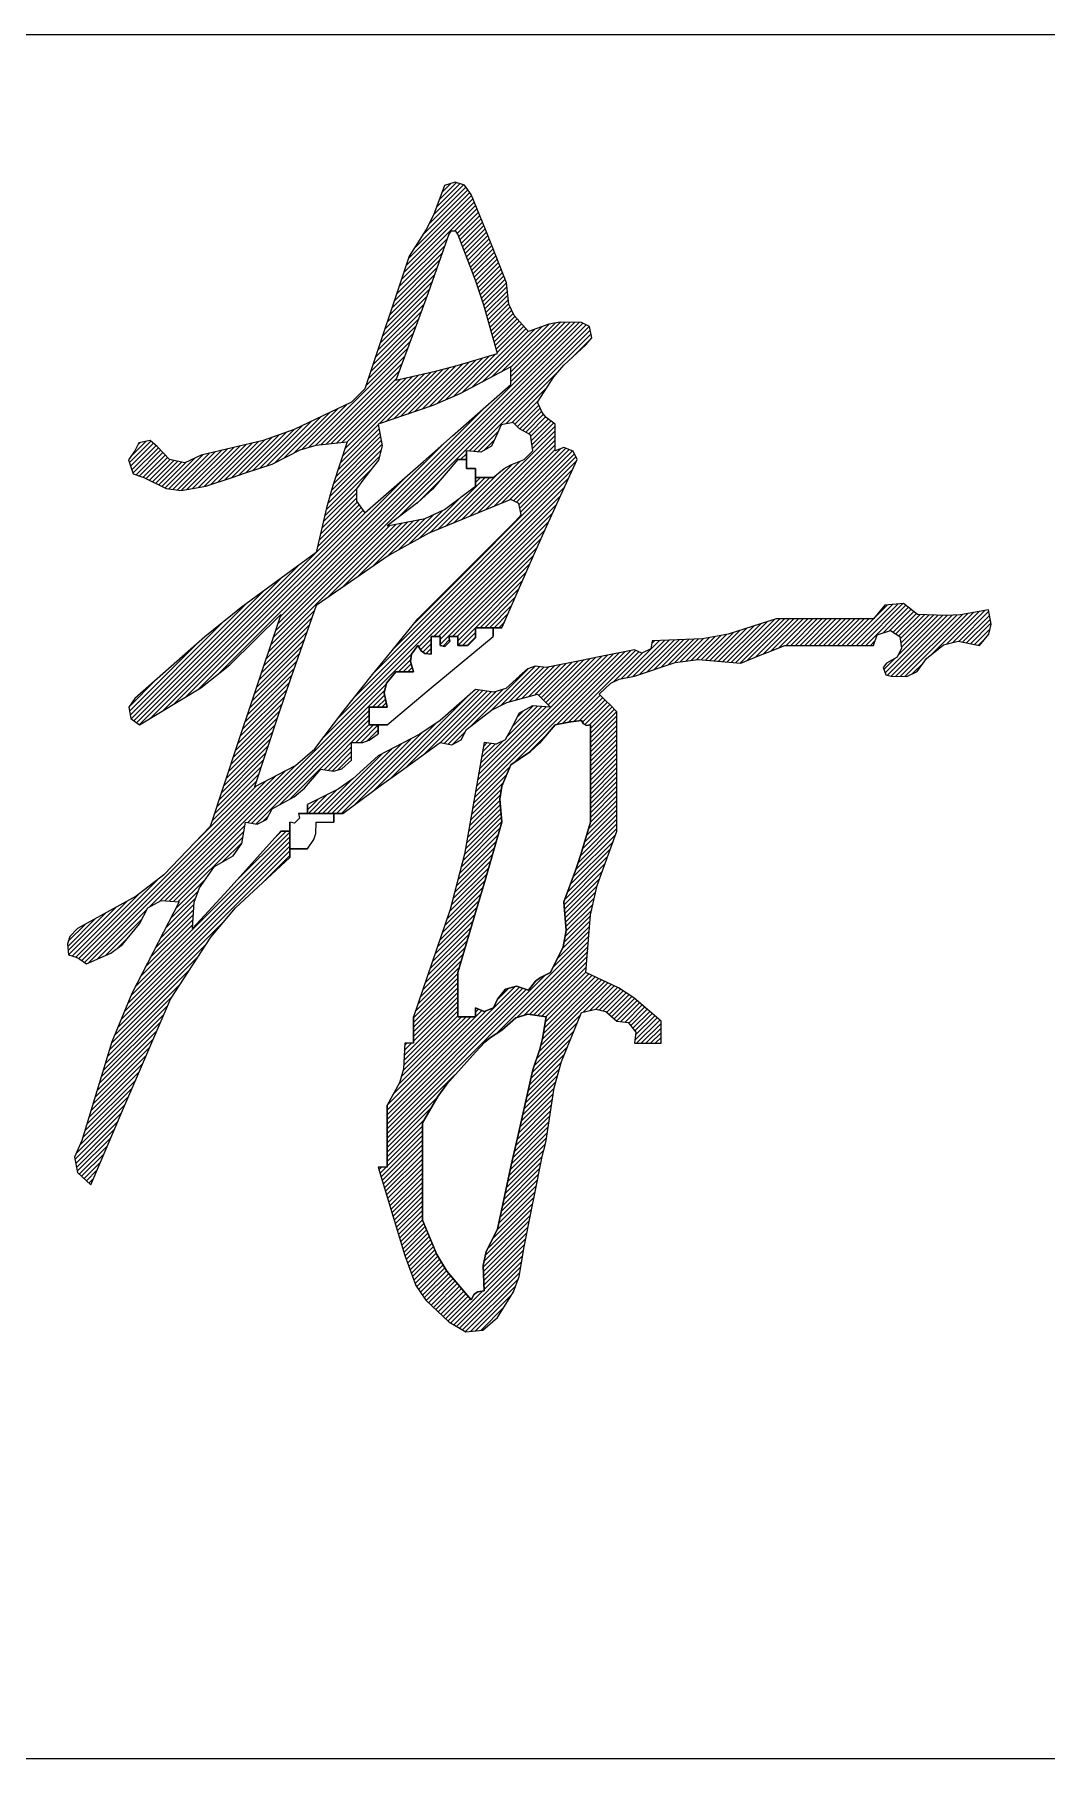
# Model space of a CAD drawing. Extents: x -14785 to 4269, y -25586 to -12228.
# Drawn here: x -12951.52 to -12947.7, y -25559.6 to -25553.1 of the extents above; entities that cross this region are included whole.
import ezdxf

# ---------------------------------------------------------------- set-up
doc = ezdxf.new("R2010")
doc.units = 0
doc.header["$LTSCALE"] = 2000
doc.header["$MEASUREMENT"] = 0
doc.layers.get('0').update_dxf_attribs({"linetype": 'CONTINUOUS'})

# ---------------------------------------------------------------- blocks, each defined once
blk = doc.blocks.new('ZYC')
h = blk.add_hatch()
h.set_pattern_fill('ANSI31', color=256, scale=0.01, style=0)
h.paths.add_polyline_path([(0.871345, 0.42887), (0.877014, 0.441542), (0.888561, 0.466786), (0.887043, 0.470041), (0.883569, 0.471431), (0.880225, 0.47012), (0.880225, 0.474121), (0.880225, 0.476122), (0.880225, 0.480123), (0.876842, 0.482728), (0.875355, 0.484586), (0.873557, 0.488458), (0.879788, 0.497952), (0.883563, 0.502415), (0.891895, 0.510131), (0.894109, 0.512712), (0.893264, 0.516935), (0.890228, 0.518466), (0.882117, 0.518604), (0.877851, 0.517893), (0.870223, 0.515132), (0.864821, 0.52111), (0.862839, 0.525469), (0.861887, 0.53347), (0.856662, 0.54685), (0.853994, 0.553519), (0.848551, 0.566812), (0.84612, 0.570258), (0.84256, 0.571445), (0.838548, 0.570146), (0.834376, 0.55897), (0.831649, 0.553515), (0.825211, 0.543472), (0.818543, 0.523467), (0.815209, 0.513465), (0.80854, 0.49346), (0.80654, 0.491459), (0.80554, 0.490459), (0.803539, 0.488458), (0.781826, 0.478132), (0.770242, 0.474043), (0.746858, 0.468453), (0.740671, 0.46563), (0.734812, 0.466802), (0.730187, 0.471787), (0.727621, 0.474019), (0.723362, 0.473167), (0.721851, 0.47012), (0.719419, 0.466675), (0.721173, 0.461415), (0.725186, 0.460118), (0.733628, 0.455915), (0.739244, 0.455113), (0.748525, 0.456784), (0.758528, 0.460118), (0.763529, 0.461785), (0.773531, 0.465119), (0.784076, 0.470453), (0.790119, 0.47223), (0.801872, 0.473455), (0.796442, 0.457016), (0.794098, 0.448645), (0.790202, 0.431777), (0.761914, 0.411004), (0.748191, 0.399958), (0.721851, 0.376763), (0.719546, 0.373426), (0.720255, 0.369169), (0.723519, 0.366761), (0.746674, 0.380799), (0.757642, 0.389367), (0.776866, 0.408438), (0.766118, 0.376456), (0.760783, 0.360452), (0.750192, 0.328417), (0.732723, 0.310244), (0.722265, 0.302226), (0.700179, 0.290074), (0.697284, 0.287008), (0.696369, 0.284262), (0.696845, 0.280072), (0.699684, 0.279157), (0.701079, 0.278459), (0.703513, 0.276738), (0.712713, 0.280665), (0.717172, 0.28401), (0.723519, 0.291741), (0.726659, 0.297847), (0.73168, 0.300636), (0.738522, 0.300077), (0.720634, 0.265553), (0.713177, 0.247249), (0.701846, 0.210054), (0.699024, 0.203867), (0.700195, 0.198008), (0.705181, 0.193383), (0.717185, 0.221389), (0.723187, 0.235393), (0.735188, 0.263401), (0.750469, 0.286767), (0.759738, 0.297752), (0.7802, 0.316748), (0.7802, 0.32675), (0.776866, 0.32675), (0.763667, 0.311956), (0.756997, 0.304619), (0.743524, 0.290074), (0.744225, 0.299963), (0.746137, 0.305318), (0.751859, 0.313414), (0.758927, 0.317452), (0.762153, 0.322062), (0.763529, 0.330085), (0.767936, 0.329319), (0.771499, 0.331101), (0.773531, 0.335086), (0.781822, 0.339679), (0.785726, 0.342873), (0.791869, 0.35009), (0.796661, 0.349308), (0.799884, 0.350229), (0.803539, 0.353424), (0.803539, 0.356091), (0.803539, 0.357425), (0.803539, 0.360092), (0.807755, 0.360184), (0.810113, 0.36097), (0.813542, 0.363426), (0.813542, 0.366761), (0.810207, 0.366761), (0.810207, 0.369428), (0.810207, 0.370762), (0.810207, 0.373429), (0.812875, 0.373429), (0.814208, 0.373429), (0.816876, 0.373429), (0.815817, 0.378825), (0.816736, 0.382503), (0.82021, 0.386766), (0.822877, 0.386766), (0.824211, 0.386766), (0.826878, 0.386766), (0.825691, 0.390644), (0.826165, 0.393484), (0.828545, 0.396768), (0.829759, 0.394693), (0.831164, 0.393756), (0.833547, 0.393434), (0.833547, 0.396101), (0.833547, 0.397435), (0.833547, 0.400102), (0.836881, 0.400102), (0.836881, 0.396768), (0.838724, 0.396367), (0.840617, 0.39826), (0.840215, 0.400102), (0.843549, 0.400102), (0.843549, 0.396768), (0.847321, 0.396775), (0.850211, 0.399664), (0.850218, 0.403437), (0.856886, 0.403437), (0.86022, 0.403437)])
h.paths.add_polyline_path([(0.81766, 0.430826), (0.832668, 0.439013), (0.863554, 0.451782), (0.86659, 0.450251), (0.867435, 0.446028), (0.865221, 0.443447), (0.850551, 0.428776), (0.843216, 0.421441), (0.828545, 0.406771), (0.817133, 0.39283), (0.811464, 0.385827), (0.800205, 0.371762), (0.78972, 0.357746), (0.782385, 0.351511), (0.766863, 0.343421), (0.775929, 0.370852), (0.780598, 0.384525), (0.790202, 0.411772)], flags=16)
h.paths.add_polyline_path([(0.80854, 0.446781), (0.805425, 0.451112), (0.805425, 0.455787), (0.80854, 0.460118), (0.813699, 0.466554), (0.815065, 0.472016), (0.813542, 0.480123), (0.834155, 0.487227), (0.844276, 0.491612), (0.863554, 0.501795), (0.863554, 0.499128), (0.863554, 0.497794), (0.863554, 0.495127), (0.841589, 0.475743), (0.830586, 0.466074)], flags=16)
h.paths.add_polyline_path([(0.816876, 0.44178), (0.828552, 0.450587), (0.834008, 0.455702), (0.843549, 0.466786), (0.846883, 0.466786), (0.846883, 0.47012), (0.852237, 0.469623), (0.856263, 0.471924), (0.858553, 0.476789), (0.859871, 0.479923), (0.864466, 0.480842), (0.866889, 0.478456), (0.871025, 0.476192), (0.871893, 0.470117), (0.868556, 0.466786), (0.863539, 0.464853), (0.861098, 0.463458), (0.856886, 0.460118), (0.850218, 0.460118), (0.850218, 0.456784), (0.838559, 0.447954), (0.831216, 0.444649)], flags=16)
h.paths.add_polyline_path([(0.82021, 0.496794), (0.828392, 0.518733), (0.832394, 0.529737), (0.840215, 0.551808), (0.840995, 0.55289), (0.84277, 0.55289), (0.843549, 0.551808), (0.850321, 0.534079), (0.853333, 0.525043), (0.858553, 0.506796), (0.843346, 0.502328), (0.835663, 0.500323)], flags=16)
h.paths.add_polyline_path([(0.862059, 0.375253), (0.873557, 0.37843), (0.875557, 0.37643), (0.876558, 0.375429), (0.878558, 0.373429), (0.871716, 0.373988), (0.866694, 0.371199), (0.863554, 0.365093), (0.861382, 0.361183), (0.857984, 0.359484), (0.853552, 0.360092), (0.846069, 0.318055), (0.840672, 0.297141), (0.826878, 0.256732), (0.826878, 0.250064), (0.826878, 0.24673), (0.825545, 0.24673), (0.824878, 0.24673), (0.823544, 0.24673), (0.823031, 0.237034), (0.821563, 0.231894), (0.816876, 0.223391), (0.816876, 0.213388), (0.816876, 0.200051), (0.815542, 0.200051), (0.814875, 0.200051), (0.813542, 0.200051), (0.817543, 0.186714), (0.819543, 0.180046), (0.823544, 0.166709), (0.827791, 0.155463), (0.831467, 0.149949), (0.840215, 0.141703), (0.84657, 0.13798), (0.852974, 0.138562), (0.858553, 0.14337), (0.864559, 0.153054), (0.866713, 0.158799), (0.868556, 0.170044), (0.871223, 0.18338), (0.872557, 0.190049), (0.875224, 0.203385), (0.875891, 0.206053), (0.876224, 0.207386), (0.876891, 0.210054), (0.879889, 0.229889), (0.882632, 0.239833), (0.890228, 0.258399), (0.89558, 0.259661), (0.899436, 0.258697), (0.903565, 0.255065), (0.907812, 0.254625), (0.910735, 0.25097), (0.910233, 0.24673), (0.914234, 0.24673), (0.916235, 0.24673), (0.920236, 0.24673), (0.920236, 0.250064), (0.920236, 0.251731), (0.920236, 0.255065), (0.90998, 0.263848), (0.904109, 0.267647), (0.891895, 0.273403), (0.893648, 0.295176), (0.896067, 0.306234), (0.903565, 0.32675), (0.903565, 0.344755), (0.903565, 0.353757), (0.903565, 0.371762), (0.900897, 0.374429), (0.899564, 0.375763), (0.896896, 0.37843), (0.901245, 0.382512), (0.904358, 0.384068), (0.910233, 0.385099), (0.925477, 0.390367), (0.934172, 0.391453), (0.950243, 0.3901), (0.956912, 0.392767), (0.960246, 0.394101), (0.966914, 0.396768), (0.980251, 0.396768), (0.986919, 0.396768), (1.000256, 0.396768), (1.001698, 0.400731), (1.006727, 0.402408), (1.010259, 0.400102), (1.010867, 0.395671), (1.009168, 0.392272), (1.005257, 0.3901), (1.003934, 0.388458), (1.004881, 0.385618), (1.006924, 0.385099), (1.012888, 0.385026), (1.016741, 0.386953), (1.020261, 0.391767), (1.026697, 0.396926), (1.03216, 0.398291), (1.040266, 0.396768), (1.04374, 0.401031), (1.044659, 0.404709), (1.0436, 0.410105), (1.033059, 0.40833), (1.027608, 0.407989), (1.016927, 0.408438), (1.011661, 0.412583), (1.004597, 0.411877), (1.000256, 0.406771), (0.985586, 0.406771), (0.97825, 0.406771), (0.96358, 0.406771), (0.945524, 0.400963), (0.935851, 0.399236), (0.916901, 0.398435), (0.916329, 0.395509), (0.912918, 0.393803), (0.910233, 0.395101), (0.896896, 0.392434), (0.890228, 0.3911), (0.876891, 0.388433), (0.872698, 0.388881), (0.869975, 0.387973), (0.866889, 0.385099), (0.861654, 0.380508), (0.857114, 0.379147), (0.850218, 0.380097), (0.836856, 0.368404), (0.829308, 0.363258), (0.813542, 0.355091), (0.803942, 0.346403), (0.798418, 0.342605), (0.786868, 0.336753), (0.786868, 0.333419), (0.796871, 0.333419), (0.800205, 0.333419), (0.814842, 0.344134), (0.822177, 0.349469), (0.836881, 0.360092), (0.841288, 0.359327), (0.844851, 0.361109), (0.846883, 0.365093), (0.856324, 0.372385)])
h.paths.add_polyline_path([(0.870971, 0.356805), (0.874427, 0.359915), (0.880225, 0.366761), (0.884191, 0.367611), (0.8862, 0.367945), (0.890228, 0.368428), (0.890952, 0.367124), (0.892085, 0.366558), (0.893562, 0.366761), (0.893562, 0.35209), (0.893562, 0.344755), (0.893562, 0.330085), (0.889936, 0.317963), (0.887932, 0.31195), (0.88356, 0.300077), (0.884483, 0.289261), (0.883338, 0.28315), (0.878558, 0.273403), (0.874686, 0.271605), (0.872827, 0.270118), (0.870223, 0.266735), (0.865641, 0.268341), (0.861595, 0.267185), (0.858553, 0.263401), (0.857036, 0.260146), (0.853561, 0.258756), (0.850218, 0.260067), (0.850218, 0.256732), (0.843549, 0.256732), (0.843549, 0.273403), (0.850246, 0.296067), (0.85358, 0.307404), (0.86022, 0.330085), (0.859447, 0.338821), (0.860191, 0.343656), (0.863554, 0.351757)], flags=16)
h.paths.add_polyline_path([(0.869994, 0.257683), (0.876891, 0.256732), (0.875505, 0.248601), (0.874493, 0.244554), (0.87189, 0.236727), (0.866414, 0.212753), (0.863747, 0.200749), (0.858553, 0.176712), (0.854239, 0.168195), (0.853106, 0.16291), (0.853552, 0.153373), (0.851169, 0.153051), (0.849764, 0.152114), (0.848551, 0.150038), (0.839476, 0.160787), (0.835638, 0.167068), (0.830213, 0.180046), (0.830213, 0.216722), (0.835992, 0.226633), (0.839383, 0.23138), (0.850218, 0.243396), (0.853788, 0.247187), (0.855847, 0.248903), (0.86022, 0.251731), (0.865455, 0.256321)], flags=16)
for p, q in [((0.838548, 0.570146), (0.834376, 0.55897)), ((0.84256, 0.571445), (0.838548, 0.570146)), ((0.84612, 0.570258), (0.84256, 0.571445)), ((0.848551, 0.566812), (0.84612, 0.570258)), ((0.853994, 0.553519), (0.848551, 0.566812)), ((0.831649, 0.553515), (0.825211, 0.543472)), ((0.834376, 0.55897), (0.831649, 0.553515)), ((0.840995, 0.55289), (0.840215, 0.551808)), ((0.84277, 0.55289), (0.840995, 0.55289)), ((0.843549, 0.551808), (0.84277, 0.55289)), ((0.856662, 0.54685), (0.853994, 0.553519)), ((0.840215, 0.551808), (0.832394, 0.529737)), ((0.850321, 0.534079), (0.843549, 0.551808)), ((0.861887, 0.53347), (0.856662, 0.54685)), ((0.825211, 0.543472), (0.818543, 0.523467)), ((0.853333, 0.525043), (0.850321, 0.534079)), ((0.862839, 0.525469), (0.861887, 0.53347)), ((0.832394, 0.529737), (0.828392, 0.518733)), ((0.818543, 0.523467), (0.815209, 0.513465)), ((0.858553, 0.506796), (0.853333, 0.525043)), ((0.864821, 0.52111), (0.862839, 0.525469)), ((0.870223, 0.515132), (0.864821, 0.52111)), ((0.828392, 0.518733), (0.82021, 0.496794)), ((0.877851, 0.517893), (0.870223, 0.515132)), ((0.882117, 0.518604), (0.877851, 0.517893)), ((0.890228, 0.518466), (0.882117, 0.518604)), ((0.893264, 0.516935), (0.890228, 0.518466)), ((0.894109, 0.512712), (0.893264, 0.516935)), ((0.815209, 0.513465), (0.80854, 0.49346)), ((0.883563, 0.502415), (0.891895, 0.510131)), ((0.891895, 0.510131), (0.894109, 0.512712)), ((0.835663, 0.500323), (0.843346, 0.502328)), ((0.843346, 0.502328), (0.858553, 0.506796)), ((0.863554, 0.501795), (0.844276, 0.491612)), ((0.863554, 0.499128), (0.863554, 0.501795)), ((0.879788, 0.497952), (0.883563, 0.502415)), ((0.82021, 0.496794), (0.835663, 0.500323)), ((0.841589, 0.475743), (0.863554, 0.495127)), ((0.863554, 0.497794), (0.863554, 0.499128)), ((0.863554, 0.495127), (0.863554, 0.497794)), ((0.873557, 0.488458), (0.879788, 0.497952)), ((0.803539, 0.488458), (0.781826, 0.478132)), ((0.80554, 0.490459), (0.803539, 0.488458)), ((0.80654, 0.491459), (0.80554, 0.490459)), ((0.80854, 0.49346), (0.80654, 0.491459)), ((0.844276, 0.491612), (0.834155, 0.487227)), ((0.875355, 0.484586), (0.873557, 0.488458)), ((0.834155, 0.487227), (0.813542, 0.480123)), ((0.876842, 0.482728), (0.875355, 0.484586)), ((0.880225, 0.480123), (0.876842, 0.482728)), ((0.781826, 0.478132), (0.770242, 0.474043)), ((0.813542, 0.480123), (0.815065, 0.472016)), ((0.830586, 0.466074), (0.841589, 0.475743)), ((0.858553, 0.476789), (0.856263, 0.471924)), ((0.859871, 0.479923), (0.858553, 0.476789)), ((0.864466, 0.480842), (0.859871, 0.479923)), ((0.866889, 0.478456), (0.864466, 0.480842)), ((0.871025, 0.476192), (0.866889, 0.478456)), ((0.871893, 0.470117), (0.871025, 0.476192)), ((0.880225, 0.476122), (0.880225, 0.480123)), ((0.880225, 0.474121), (0.880225, 0.476122)), ((0.721851, 0.47012), (0.719419, 0.466675)), ((0.723362, 0.473167), (0.721851, 0.47012)), ((0.727621, 0.474019), (0.723362, 0.473167)), ((0.730187, 0.471787), (0.727621, 0.474019)), ((0.734812, 0.466802), (0.730187, 0.471787)), ((0.746858, 0.468453), (0.740671, 0.46563)), ((0.770242, 0.474043), (0.746858, 0.468453)), ((0.773531, 0.465119), (0.784076, 0.470453)), ((0.784076, 0.470453), (0.790119, 0.47223)), ((0.790119, 0.47223), (0.801872, 0.473455)), ((0.801872, 0.473455), (0.796442, 0.457016)), ((0.815065, 0.472016), (0.813699, 0.466554)), ((0.852237, 0.469623), (0.846883, 0.47012)), ((0.846883, 0.47012), (0.846883, 0.463452)), ((0.846883, 0.463452), (0.846883, 0.47012)), ((0.846883, 0.47012), (0.846883, 0.463452)), ((0.856263, 0.471924), (0.852237, 0.469623)), ((0.868556, 0.466786), (0.871893, 0.470117)), ((0.880225, 0.47012), (0.880225, 0.474121)), ((0.883569, 0.471431), (0.880225, 0.47012)), ((0.887043, 0.470041), (0.883569, 0.471431)), ((0.888561, 0.466786), (0.887043, 0.470041)), ((0.719419, 0.466675), (0.721173, 0.461415)), ((0.740671, 0.46563), (0.734812, 0.466802)), ((0.758528, 0.460118), (0.763529, 0.461785)), ((0.763529, 0.461785), (0.773531, 0.465119)), ((0.813699, 0.466554), (0.80854, 0.460118)), ((0.80854, 0.446781), (0.830586, 0.466074)), ((0.843549, 0.466786), (0.834008, 0.455702)), ((0.846883, 0.466786), (0.843549, 0.466786)), ((0.843549, 0.466786), (0.846883, 0.466786)), ((0.846883, 0.466786), (0.843549, 0.466786)), ((0.846883, 0.463452), (0.846883, 0.466786)), ((0.846883, 0.466786), (0.846883, 0.463452)), ((0.846883, 0.463452), (0.846883, 0.466786)), ((0.848217, 0.463452), (0.846883, 0.463452)), ((0.846883, 0.463452), (0.848217, 0.463452)), ((0.848884, 0.463452), (0.848217, 0.463452)), ((0.848217, 0.463452), (0.848884, 0.463452)), ((0.850218, 0.463452), (0.848884, 0.463452)), ((0.848884, 0.463452), (0.850218, 0.463452)), ((0.850218, 0.456784), (0.850218, 0.463452)), ((0.850218, 0.463452), (0.850218, 0.456784)), ((0.850218, 0.456784), (0.850218, 0.463452)), ((0.850218, 0.463452), (0.850218, 0.460118)), ((0.850218, 0.460118), (0.850218, 0.463452)), ((0.850218, 0.463452), (0.850218, 0.460118)), ((0.856886, 0.460118), (0.861098, 0.463458)), ((0.861098, 0.463458), (0.863539, 0.464853)), ((0.863539, 0.464853), (0.868556, 0.466786)), ((0.877014, 0.441542), (0.888561, 0.466786)), ((0.721173, 0.461415), (0.725186, 0.460118)), ((0.725186, 0.460118), (0.733628, 0.455915)), ((0.733628, 0.455915), (0.739244, 0.455113)), ((0.739244, 0.455113), (0.748525, 0.456784)), ((0.748525, 0.456784), (0.758528, 0.460118)), ((0.796442, 0.457016), (0.794098, 0.448645)), ((0.80854, 0.460118), (0.805425, 0.455787)), ((0.805425, 0.455787), (0.805425, 0.451112)), ((0.834008, 0.455702), (0.828552, 0.450587)), ((0.838559, 0.447954), (0.850218, 0.456784)), ((0.850218, 0.460118), (0.856886, 0.460118)), ((0.856886, 0.460118), (0.850218, 0.460118)), ((0.850218, 0.460118), (0.856886, 0.460118)), ((0.794098, 0.448645), (0.790202, 0.431777)), ((0.805425, 0.451112), (0.80854, 0.446781)), ((0.828552, 0.450587), (0.816876, 0.44178)), ((0.863554, 0.451782), (0.832668, 0.439013)), ((0.86659, 0.450251), (0.863554, 0.451782)), ((0.867435, 0.446028), (0.86659, 0.450251)), ((0.816876, 0.44178), (0.831216, 0.444649)), ((0.831216, 0.444649), (0.838559, 0.447954)), ((0.850551, 0.428776), (0.865221, 0.443447)), ((0.865221, 0.443447), (0.867435, 0.446028)), ((0.832668, 0.439013), (0.81766, 0.430826)), ((0.871345, 0.42887), (0.877014, 0.441542)), ((0.790202, 0.431777), (0.761914, 0.411004)), ((0.81766, 0.430826), (0.790202, 0.411772)), ((0.843216, 0.421441), (0.850551, 0.428776)), ((0.86022, 0.403437), (0.871345, 0.42887)), ((0.828545, 0.406771), (0.843216, 0.421441)), ((0.761914, 0.411004), (0.748191, 0.399958)), ((0.790202, 0.411772), (0.780598, 0.384525)), ((1.004597, 0.411877), (1.000256, 0.406771)), ((1.011661, 0.412583), (1.004597, 0.411877)), ((1.016927, 0.408438), (1.011661, 0.412583)), ((1.0436, 0.410105), (1.033059, 0.40833)), ((1.044659, 0.404709), (1.0436, 0.410105)), ((0.757642, 0.389367), (0.776866, 0.408438)), ((0.776866, 0.408438), (0.766118, 0.376456)), ((0.817133, 0.39283), (0.828545, 0.406771)), ((0.850211, 0.399664), (0.850218, 0.403437)), ((0.850218, 0.403437), (0.850211, 0.399664)), ((0.850218, 0.403437), (0.86022, 0.403437)), ((0.86022, 0.403437), (0.850218, 0.403437)), ((0.850218, 0.403437), (0.86022, 0.403437)), ((0.856886, 0.403437), (0.850218, 0.403437)), ((0.850218, 0.403437), (0.856886, 0.403437)), ((0.856886, 0.403437), (0.850218, 0.403437)), ((0.856886, 0.400102), (0.856886, 0.403437)), ((0.856886, 0.403437), (0.856886, 0.400102)), ((0.856886, 0.400102), (0.856886, 0.403437)), ((0.96358, 0.406771), (0.945524, 0.400963)), ((0.97825, 0.406771), (0.96358, 0.406771)), ((0.985586, 0.406771), (0.97825, 0.406771)), ((1.000256, 0.406771), (0.985586, 0.406771)), ((1.027608, 0.407989), (1.016927, 0.408438)), ((1.033059, 0.40833), (1.027608, 0.407989)), ((1.04374, 0.401031), (1.044659, 0.404709)), ((0.748191, 0.399958), (0.721851, 0.376763)), ((0.826165, 0.393484), (0.828545, 0.396768)), ((0.828545, 0.396768), (0.826165, 0.393484)), ((0.828545, 0.396768), (0.829759, 0.394693)), ((0.829759, 0.394693), (0.828545, 0.396768)), ((0.833547, 0.397435), (0.833547, 0.400102)), ((0.833547, 0.400102), (0.836881, 0.400102)), ((0.836881, 0.400102), (0.833547, 0.400102)), ((0.833547, 0.400102), (0.836881, 0.400102)), ((0.836881, 0.400102), (0.833547, 0.400102)), ((0.833547, 0.400102), (0.836881, 0.400102)), ((0.836881, 0.400102), (0.833547, 0.400102)), ((0.833547, 0.400102), (0.833547, 0.397435)), ((0.833547, 0.396101), (0.833547, 0.397435)), ((0.833547, 0.397435), (0.833547, 0.396101)), ((0.836881, 0.396768), (0.836881, 0.400102)), ((0.836881, 0.400102), (0.836881, 0.396768)), ((0.836881, 0.396768), (0.836881, 0.400102)), ((0.838724, 0.396367), (0.836881, 0.396768)), ((0.836881, 0.396768), (0.838724, 0.396367)), ((0.840617, 0.39826), (0.838724, 0.396367)), ((0.838724, 0.396367), (0.840617, 0.39826)), ((0.843549, 0.400102), (0.840215, 0.400102)), ((0.840215, 0.400102), (0.843549, 0.400102)), ((0.843549, 0.400102), (0.840215, 0.400102)), ((0.840215, 0.400102), (0.840617, 0.39826)), ((0.840617, 0.39826), (0.840215, 0.400102)), ((0.840215, 0.400102), (0.843549, 0.400102)), ((0.843549, 0.400102), (0.840215, 0.400102)), ((0.840215, 0.400102), (0.843549, 0.400102)), ((0.840833, 0.386824), (0.856886, 0.400102)), ((0.843549, 0.396768), (0.843549, 0.400102)), ((0.843549, 0.400102), (0.843549, 0.396768)), ((0.843549, 0.396768), (0.843549, 0.400102)), ((0.843549, 0.396768), (0.847321, 0.396775)), ((0.847321, 0.396775), (0.843549, 0.396768)), ((0.847321, 0.396775), (0.850211, 0.399664)), ((0.850211, 0.399664), (0.847321, 0.396775)), ((0.916901, 0.398435), (0.916329, 0.395509)), ((0.935851, 0.399236), (0.916901, 0.398435)), ((0.945524, 0.400963), (0.935851, 0.399236)), ((0.960246, 0.394101), (0.966914, 0.396768)), ((0.966914, 0.396768), (0.980251, 0.396768)), ((0.980251, 0.396768), (0.986919, 0.396768)), ((0.986919, 0.396768), (1.000256, 0.396768)), ((1.000256, 0.396768), (1.001698, 0.400731)), ((1.001698, 0.400731), (1.006727, 0.402408)), ((1.006727, 0.402408), (1.010259, 0.400102)), ((1.010259, 0.400102), (1.010867, 0.395671)), ((1.020261, 0.391767), (1.026697, 0.396926)), ((1.026697, 0.396926), (1.03216, 0.398291)), ((1.03216, 0.398291), (1.040266, 0.396768)), ((1.040266, 0.396768), (1.04374, 0.401031)), ((0.811464, 0.385827), (0.817133, 0.39283)), ((0.825691, 0.390644), (0.826165, 0.393484)), ((0.826165, 0.393484), (0.825691, 0.390644)), ((0.826878, 0.386766), (0.825691, 0.390644)), ((0.825691, 0.390644), (0.826878, 0.386766)), ((0.829759, 0.394693), (0.831164, 0.393756)), ((0.831164, 0.393756), (0.829759, 0.394693)), ((0.831164, 0.393756), (0.833547, 0.393434)), ((0.833547, 0.393434), (0.831164, 0.393756)), ((0.833547, 0.393434), (0.833547, 0.396101)), ((0.833547, 0.396101), (0.833547, 0.393434)), ((0.890228, 0.3911), (0.876891, 0.388433)), ((0.896896, 0.392434), (0.890228, 0.3911)), ((0.910233, 0.395101), (0.896896, 0.392434)), ((0.912918, 0.393803), (0.910233, 0.395101)), ((0.910233, 0.385099), (0.925477, 0.390367)), ((0.916329, 0.395509), (0.912918, 0.393803)), ((0.925477, 0.390367), (0.934172, 0.391453)), ((0.934172, 0.391453), (0.950243, 0.3901)), ((0.950243, 0.3901), (0.956912, 0.392767)), ((0.956912, 0.392767), (0.960246, 0.394101)), ((1.005257, 0.3901), (1.003934, 0.388458)), ((1.009168, 0.392272), (1.005257, 0.3901)), ((1.010867, 0.395671), (1.009168, 0.392272)), ((1.016741, 0.386953), (1.020261, 0.391767)), ((0.746674, 0.380799), (0.757642, 0.389367)), ((0.780598, 0.384525), (0.775929, 0.370852)), ((0.800205, 0.371762), (0.811464, 0.385827)), ((0.816736, 0.382503), (0.82021, 0.386766)), ((0.82021, 0.386766), (0.816736, 0.382503)), ((0.82021, 0.386766), (0.822877, 0.386766)), ((0.822877, 0.386766), (0.82021, 0.386766)), ((0.822877, 0.386766), (0.824211, 0.386766)), ((0.824211, 0.386766), (0.822877, 0.386766)), ((0.824211, 0.386766), (0.826878, 0.386766)), ((0.826878, 0.386766), (0.824211, 0.386766)), ((0.832831, 0.380156), (0.840833, 0.386824)), ((0.866889, 0.385099), (0.861654, 0.380508)), ((0.869975, 0.387973), (0.866889, 0.385099)), ((0.872698, 0.388881), (0.869975, 0.387973)), ((0.876891, 0.388433), (0.872698, 0.388881)), ((0.901245, 0.382512), (0.904358, 0.384068)), ((0.904358, 0.384068), (0.910233, 0.385099)), ((1.003934, 0.388458), (1.004881, 0.385618)), ((1.004881, 0.385618), (1.006924, 0.385099)), ((1.006924, 0.385099), (1.012888, 0.385026)), ((1.012888, 0.385026), (1.016741, 0.386953)), ((0.723519, 0.366761), (0.746674, 0.380799)), ((0.815817, 0.378825), (0.816736, 0.382503)), ((0.816736, 0.382503), (0.815817, 0.378825)), ((0.816876, 0.373429), (0.815817, 0.378825)), ((0.815817, 0.378825), (0.816876, 0.373429)), ((0.816876, 0.366761), (0.832831, 0.380156)), ((0.850218, 0.380097), (0.836856, 0.368404)), ((0.857114, 0.379147), (0.850218, 0.380097)), ((0.861654, 0.380508), (0.857114, 0.379147)), ((0.862059, 0.375253), (0.873557, 0.37843)), ((0.873557, 0.37843), (0.875557, 0.37643)), ((0.896896, 0.37843), (0.901245, 0.382512)), ((0.899564, 0.375763), (0.896896, 0.37843)), ((0.721851, 0.376763), (0.719546, 0.373426)), ((0.719546, 0.373426), (0.720255, 0.369169)), ((0.766118, 0.376456), (0.760783, 0.360452)), ((0.775929, 0.370852), (0.766863, 0.343421)), ((0.78972, 0.357746), (0.800205, 0.371762)), ((0.810207, 0.370762), (0.810207, 0.373429)), ((0.810207, 0.373429), (0.812875, 0.373429)), ((0.812875, 0.373429), (0.810207, 0.373429)), ((0.810207, 0.373429), (0.810207, 0.370762)), ((0.810207, 0.369428), (0.810207, 0.370762)), ((0.810207, 0.370762), (0.810207, 0.369428)), ((0.812875, 0.373429), (0.814208, 0.373429)), ((0.814208, 0.373429), (0.812875, 0.373429)), ((0.814208, 0.373429), (0.816876, 0.373429)), ((0.816876, 0.373429), (0.814208, 0.373429)), ((0.846883, 0.365093), (0.856324, 0.372385)), ((0.856324, 0.372385), (0.862059, 0.375253)), ((0.866694, 0.371199), (0.863554, 0.365093)), ((0.871716, 0.373988), (0.866694, 0.371199)), ((0.878558, 0.373429), (0.871716, 0.373988)), ((0.875557, 0.37643), (0.876558, 0.375429)), ((0.876558, 0.375429), (0.878558, 0.373429)), ((0.900897, 0.374429), (0.899564, 0.375763)), ((0.903565, 0.371762), (0.900897, 0.374429)), ((0.903565, 0.353757), (0.903565, 0.371762)), ((0.720255, 0.369169), (0.723519, 0.366761)), ((0.810207, 0.366761), (0.810207, 0.369428)), ((0.810207, 0.369428), (0.810207, 0.366761)), ((0.813542, 0.366761), (0.810207, 0.366761)), ((0.810207, 0.366761), (0.813542, 0.366761)), ((0.813542, 0.366761), (0.810207, 0.366761)), ((0.810207, 0.366761), (0.816876, 0.366761)), ((0.816876, 0.366761), (0.810207, 0.366761)), ((0.810207, 0.366761), (0.816876, 0.366761)), ((0.813542, 0.363426), (0.813542, 0.366761)), ((0.813542, 0.366761), (0.813542, 0.363426)), ((0.813542, 0.363426), (0.813542, 0.366761)), ((0.836856, 0.368404), (0.829308, 0.363258)), ((0.844851, 0.361109), (0.846883, 0.365093)), ((0.863554, 0.365093), (0.861382, 0.361183)), ((0.874427, 0.359915), (0.880225, 0.366761)), ((0.880225, 0.366761), (0.874427, 0.359915)), ((0.880225, 0.366761), (0.884191, 0.367611)), ((0.884191, 0.367611), (0.880225, 0.366761)), ((0.884191, 0.367611), (0.8862, 0.367945)), ((0.8862, 0.367945), (0.884191, 0.367611)), ((0.8862, 0.367945), (0.890228, 0.368428)), ((0.890228, 0.368428), (0.8862, 0.367945)), ((0.890228, 0.368428), (0.890952, 0.367124)), ((0.890952, 0.367124), (0.890228, 0.368428)), ((0.890952, 0.367124), (0.892085, 0.366558)), ((0.892085, 0.366558), (0.890952, 0.367124)), ((0.892085, 0.366558), (0.893562, 0.366761)), ((0.893562, 0.366761), (0.892085, 0.366558)), ((0.893562, 0.366761), (0.893562, 0.35209)), ((0.893562, 0.35209), (0.893562, 0.366761)), ((0.760783, 0.360452), (0.750192, 0.328417)), ((0.782385, 0.351511), (0.78972, 0.357746)), ((0.803539, 0.360092), (0.807755, 0.360184)), ((0.803539, 0.357425), (0.803539, 0.360092)), ((0.807755, 0.360184), (0.810113, 0.36097)), ((0.810113, 0.36097), (0.813542, 0.363426)), ((0.829308, 0.363258), (0.813542, 0.355091)), ((0.822177, 0.349469), (0.836881, 0.360092)), ((0.836881, 0.360092), (0.841288, 0.359327)), ((0.841288, 0.359327), (0.844851, 0.361109)), ((0.853552, 0.360092), (0.846069, 0.318055)), ((0.857984, 0.359484), (0.853552, 0.360092)), ((0.861382, 0.361183), (0.857984, 0.359484)), ((0.870971, 0.356805), (0.874427, 0.359915)), ((0.874427, 0.359915), (0.870971, 0.356805)), ((0.766863, 0.343421), (0.782385, 0.351511)), ((0.799884, 0.350229), (0.803539, 0.353424)), ((0.803539, 0.356091), (0.803539, 0.357425)), ((0.803539, 0.353424), (0.803539, 0.356091)), ((0.813542, 0.355091), (0.803942, 0.346403)), ((0.860191, 0.343656), (0.863554, 0.351757)), ((0.863554, 0.351757), (0.860191, 0.343656)), ((0.863554, 0.351757), (0.870971, 0.356805)), ((0.870971, 0.356805), (0.863554, 0.351757)), ((0.893562, 0.35209), (0.893562, 0.344755)), ((0.893562, 0.344755), (0.893562, 0.35209)), ((0.903565, 0.344755), (0.903565, 0.353757)), ((0.785726, 0.342873), (0.791869, 0.35009)), ((0.791869, 0.35009), (0.796661, 0.349308)), ((0.796661, 0.349308), (0.799884, 0.350229)), ((0.803942, 0.346403), (0.798418, 0.342605)), ((0.814842, 0.344134), (0.822177, 0.349469)), ((0.893562, 0.344755), (0.893562, 0.330085)), ((0.893562, 0.330085), (0.893562, 0.344755)), ((0.903565, 0.32675), (0.903565, 0.344755)), ((0.773531, 0.335086), (0.781822, 0.339679)), ((0.781822, 0.339679), (0.785726, 0.342873)), ((0.798418, 0.342605), (0.786868, 0.336753)), ((0.800205, 0.333419), (0.814842, 0.344134)), ((0.859447, 0.338821), (0.860191, 0.343656)), ((0.860191, 0.343656), (0.859447, 0.338821)), ((0.86022, 0.330085), (0.859447, 0.338821)), ((0.859447, 0.338821), (0.86022, 0.330085)), ((0.771499, 0.331101), (0.773531, 0.335086)), ((0.783936, 0.331576), (0.782043, 0.329683)), ((0.796871, 0.333419), (0.783534, 0.333419)), ((0.783534, 0.333419), (0.796871, 0.333419)), ((0.796871, 0.333419), (0.783534, 0.333419)), ((0.783534, 0.333419), (0.783936, 0.331576)), ((0.786868, 0.336753), (0.786868, 0.333419)), ((0.786868, 0.333419), (0.786868, 0.336753)), ((0.786868, 0.336753), (0.786868, 0.333419)), ((0.786868, 0.333419), (0.800205, 0.333419)), ((0.800205, 0.333419), (0.786868, 0.333419)), ((0.786868, 0.333419), (0.800205, 0.333419)), ((0.796871, 0.330085), (0.796871, 0.333419)), ((0.796871, 0.333419), (0.796871, 0.330085)), ((0.796871, 0.330085), (0.796871, 0.333419)), ((0.750192, 0.328417), (0.732723, 0.310244)), ((0.762153, 0.322062), (0.763529, 0.330085)), ((0.763529, 0.330085), (0.767936, 0.329319)), ((0.776866, 0.32675), (0.763667, 0.311956)), ((0.767936, 0.329319), (0.771499, 0.331101)), ((0.7802, 0.32675), (0.776866, 0.32675)), ((0.776866, 0.32675), (0.7802, 0.32675)), ((0.7802, 0.32675), (0.776866, 0.32675)), ((0.782043, 0.329683), (0.7802, 0.330085)), ((0.7802, 0.330085), (0.7802, 0.320082)), ((0.7802, 0.320082), (0.7802, 0.330085)), ((0.7802, 0.330085), (0.7802, 0.320082)), ((0.7802, 0.316748), (0.7802, 0.32675)), ((0.7802, 0.32675), (0.7802, 0.316748)), ((0.7802, 0.316748), (0.7802, 0.32675)), ((0.78929, 0.323535), (0.790068, 0.325869)), ((0.790068, 0.325869), (0.790202, 0.330085)), ((0.790202, 0.330085), (0.79287, 0.330085)), ((0.79287, 0.330085), (0.794203, 0.330085)), ((0.794203, 0.330085), (0.796871, 0.330085)), ((0.85358, 0.307404), (0.86022, 0.330085)), ((0.86022, 0.330085), (0.85358, 0.307404)), ((0.893562, 0.330085), (0.889936, 0.317963)), ((0.889936, 0.317963), (0.893562, 0.330085)), ((0.896067, 0.306234), (0.903565, 0.32675)), ((0.758927, 0.317452), (0.762153, 0.322062)), ((0.7802, 0.320082), (0.786868, 0.320082)), ((0.786868, 0.320082), (0.7802, 0.320082)), ((0.7802, 0.320082), (0.786868, 0.320082)), ((0.786868, 0.320082), (0.78929, 0.323535)), ((0.746137, 0.305318), (0.751859, 0.313414)), ((0.751859, 0.313414), (0.758927, 0.317452)), ((0.759738, 0.297752), (0.7802, 0.316748)), ((0.846069, 0.318055), (0.840672, 0.297141)), ((0.889936, 0.317963), (0.887932, 0.31195)), ((0.887932, 0.31195), (0.889936, 0.317963)), ((0.732723, 0.310244), (0.722265, 0.302226)), ((0.763667, 0.311956), (0.756997, 0.304619)), ((0.850246, 0.296067), (0.85358, 0.307404)), ((0.85358, 0.307404), (0.850246, 0.296067)), ((0.887932, 0.31195), (0.88356, 0.300077)), ((0.88356, 0.300077), (0.887932, 0.31195)), ((0.893648, 0.295176), (0.896067, 0.306234)), ((0.722265, 0.302226), (0.700179, 0.290074)), ((0.738522, 0.300077), (0.720634, 0.265553)), ((0.726659, 0.297847), (0.73168, 0.300636)), ((0.73168, 0.300636), (0.738522, 0.300077)), ((0.756997, 0.304619), (0.743524, 0.290074)), ((0.743524, 0.290074), (0.744225, 0.299963)), ((0.744225, 0.299963), (0.746137, 0.305318)), ((0.88356, 0.300077), (0.884483, 0.289261)), ((0.884483, 0.289261), (0.88356, 0.300077)), ((0.723519, 0.291741), (0.726659, 0.297847)), ((0.750469, 0.286767), (0.759738, 0.297752)), ((0.840672, 0.297141), (0.826878, 0.256732)), ((0.843549, 0.273403), (0.850246, 0.296067)), ((0.850246, 0.296067), (0.843549, 0.273403)), ((0.891895, 0.273403), (0.893648, 0.295176)), ((0.697284, 0.287008), (0.696369, 0.284262)), ((0.700179, 0.290074), (0.697284, 0.287008)), ((0.717172, 0.28401), (0.723519, 0.291741)), ((0.735188, 0.263401), (0.750469, 0.286767)), ((0.884483, 0.289261), (0.883338, 0.28315)), ((0.883338, 0.28315), (0.884483, 0.289261)), ((0.696369, 0.284262), (0.696845, 0.280072)), ((0.696845, 0.280072), (0.699684, 0.279157)), ((0.703513, 0.276738), (0.712713, 0.280665)), ((0.712713, 0.280665), (0.717172, 0.28401)), ((0.883338, 0.28315), (0.878558, 0.273403)), ((0.878558, 0.273403), (0.883338, 0.28315)), ((0.699684, 0.279157), (0.701079, 0.278459)), ((0.701079, 0.278459), (0.703513, 0.276738)), ((0.843549, 0.263401), (0.843549, 0.273403)), ((0.843549, 0.273403), (0.843549, 0.263401)), ((0.843549, 0.263401), (0.843549, 0.273403)), ((0.843549, 0.273403), (0.843549, 0.256732)), ((0.843549, 0.256732), (0.843549, 0.273403)), ((0.843549, 0.273403), (0.843549, 0.256732)), ((0.878558, 0.273403), (0.874686, 0.271605)), ((0.874686, 0.271605), (0.878558, 0.273403)), ((0.904109, 0.267647), (0.891895, 0.273403)), ((0.861595, 0.267185), (0.858553, 0.263401)), ((0.858553, 0.263401), (0.861595, 0.267185)), ((0.865641, 0.268341), (0.861595, 0.267185)), ((0.861595, 0.267185), (0.865641, 0.268341)), ((0.870223, 0.266735), (0.865641, 0.268341)), ((0.865641, 0.268341), (0.870223, 0.266735)), ((0.872827, 0.270118), (0.870223, 0.266735)), ((0.870223, 0.266735), (0.872827, 0.270118)), ((0.874686, 0.271605), (0.872827, 0.270118)), ((0.872827, 0.270118), (0.874686, 0.271605)), ((0.90998, 0.263848), (0.904109, 0.267647)), ((0.720634, 0.265553), (0.713177, 0.247249)), ((0.723187, 0.235393), (0.735188, 0.263401)), ((0.843549, 0.256732), (0.843549, 0.263401)), ((0.843549, 0.263401), (0.843549, 0.256732)), ((0.843549, 0.256732), (0.843549, 0.263401)), ((0.853561, 0.258756), (0.850218, 0.260067)), ((0.850218, 0.256732), (0.850218, 0.260067)), ((0.850218, 0.260067), (0.850218, 0.256732)), ((0.850218, 0.256732), (0.850218, 0.260067)), ((0.850218, 0.260067), (0.853561, 0.258756)), ((0.857036, 0.260146), (0.853561, 0.258756)), ((0.853561, 0.258756), (0.857036, 0.260146)), ((0.858553, 0.263401), (0.857036, 0.260146)), ((0.857036, 0.260146), (0.858553, 0.263401)), ((0.920236, 0.255065), (0.90998, 0.263848)), ((0.826878, 0.256732), (0.826878, 0.250064)), ((0.826878, 0.250064), (0.826878, 0.256732)), ((0.826878, 0.256732), (0.826878, 0.250064)), ((0.850218, 0.256732), (0.843549, 0.256732)), ((0.843549, 0.256732), (0.850218, 0.256732)), ((0.850218, 0.256732), (0.843549, 0.256732)), ((0.843549, 0.256732), (0.850218, 0.256732)), ((0.850218, 0.256732), (0.843549, 0.256732)), ((0.843549, 0.256732), (0.850218, 0.256732)), ((0.86022, 0.251731), (0.865455, 0.256321)), ((0.865455, 0.256321), (0.86022, 0.251731)), ((0.865455, 0.256321), (0.869994, 0.257683)), ((0.869994, 0.257683), (0.865455, 0.256321)), ((0.869994, 0.257683), (0.876891, 0.256732)), ((0.876891, 0.256732), (0.869994, 0.257683)), ((0.876891, 0.256732), (0.875505, 0.248601)), ((0.875505, 0.248601), (0.876891, 0.256732)), ((0.882632, 0.239833), (0.890228, 0.258399)), ((0.890228, 0.258399), (0.89558, 0.259661)), ((0.89558, 0.259661), (0.899436, 0.258697)), ((0.899436, 0.258697), (0.903565, 0.255065)), ((0.903565, 0.255065), (0.907812, 0.254625)), ((0.907812, 0.254625), (0.910735, 0.25097)), ((0.920236, 0.251731), (0.920236, 0.255065)), ((0.713177, 0.247249), (0.701846, 0.210054)), ((0.826878, 0.250064), (0.826878, 0.24673)), ((0.826878, 0.24673), (0.826878, 0.250064)), ((0.826878, 0.250064), (0.826878, 0.24673)), ((0.850218, 0.243396), (0.853788, 0.247187)), ((0.853788, 0.247187), (0.850218, 0.243396)), ((0.853788, 0.247187), (0.855847, 0.248903)), ((0.855847, 0.248903), (0.853788, 0.247187)), ((0.855847, 0.248903), (0.86022, 0.251731)), ((0.86022, 0.251731), (0.855847, 0.248903)), ((0.875505, 0.248601), (0.874493, 0.244554)), ((0.874493, 0.244554), (0.875505, 0.248601)), ((0.910735, 0.25097), (0.910233, 0.24673)), ((0.920236, 0.250064), (0.920236, 0.251731)), ((0.920236, 0.24673), (0.920236, 0.250064)), ((0.823544, 0.24673), (0.823031, 0.237034)), ((0.824878, 0.24673), (0.823544, 0.24673)), ((0.825545, 0.24673), (0.824878, 0.24673)), ((0.826878, 0.24673), (0.825545, 0.24673)), ((0.839383, 0.23138), (0.850218, 0.243396)), ((0.850218, 0.243396), (0.839383, 0.23138)), ((0.874493, 0.244554), (0.87189, 0.236727)), ((0.87189, 0.236727), (0.874493, 0.244554)), ((0.910233, 0.24673), (0.914234, 0.24673)), ((0.914234, 0.24673), (0.916235, 0.24673)), ((0.916235, 0.24673), (0.920236, 0.24673)), ((0.717185, 0.221389), (0.723187, 0.235393)), ((0.823031, 0.237034), (0.821563, 0.231894)), ((0.87189, 0.236727), (0.866414, 0.212753)), ((0.866414, 0.212753), (0.87189, 0.236727)), ((0.879889, 0.229889), (0.882632, 0.239833)), ((0.821563, 0.231894), (0.816876, 0.223391)), ((0.835992, 0.226633), (0.839383, 0.23138)), ((0.839383, 0.23138), (0.835992, 0.226633)), ((0.876891, 0.210054), (0.879889, 0.229889)), ((0.705181, 0.193383), (0.717185, 0.221389)), ((0.816876, 0.223391), (0.816876, 0.213388)), ((0.816876, 0.213388), (0.816876, 0.223391)), ((0.816876, 0.223391), (0.816876, 0.213388)), ((0.830213, 0.216722), (0.835992, 0.226633)), ((0.835992, 0.226633), (0.830213, 0.216722)), ((0.830213, 0.210054), (0.830213, 0.216722)), ((0.830213, 0.216722), (0.830213, 0.210054)), ((0.830213, 0.210054), (0.830213, 0.216722)), ((0.830213, 0.216722), (0.830213, 0.180046)), ((0.830213, 0.180046), (0.830213, 0.216722)), ((0.830213, 0.216722), (0.830213, 0.180046)), ((0.701846, 0.210054), (0.699024, 0.203867)), ((0.816876, 0.213388), (0.816876, 0.200051)), ((0.816876, 0.200051), (0.816876, 0.213388)), ((0.816876, 0.213388), (0.816876, 0.200051)), ((0.830213, 0.180046), (0.830213, 0.210054)), ((0.830213, 0.210054), (0.830213, 0.180046)), ((0.830213, 0.180046), (0.830213, 0.210054)), ((0.866414, 0.212753), (0.863747, 0.200749)), ((0.863747, 0.200749), (0.866414, 0.212753)), ((0.876224, 0.207386), (0.876891, 0.210054)), ((0.699024, 0.203867), (0.700195, 0.198008)), ((0.872557, 0.190049), (0.875224, 0.203385)), ((0.875224, 0.203385), (0.875891, 0.206053)), ((0.875891, 0.206053), (0.876224, 0.207386)), ((0.700195, 0.198008), (0.705181, 0.193383)), ((0.814875, 0.200051), (0.813542, 0.200051)), ((0.813542, 0.200051), (0.817543, 0.186714)), ((0.815542, 0.200051), (0.814875, 0.200051)), ((0.816876, 0.200051), (0.815542, 0.200051)), ((0.863747, 0.200749), (0.858553, 0.176712)), ((0.858553, 0.176712), (0.863747, 0.200749)), ((0.871223, 0.18338), (0.872557, 0.190049)), ((0.817543, 0.186714), (0.819543, 0.180046)), ((0.868556, 0.170044), (0.871223, 0.18338)), ((0.819543, 0.180046), (0.823544, 0.166709)), ((0.835638, 0.167068), (0.830213, 0.180046)), ((0.830213, 0.180046), (0.835638, 0.167068)), ((0.858553, 0.176712), (0.854239, 0.168195)), ((0.854239, 0.168195), (0.858553, 0.176712)), ((0.866713, 0.158799), (0.868556, 0.170044)), ((0.823544, 0.166709), (0.827791, 0.155463)), ((0.839476, 0.160787), (0.835638, 0.167068)), ((0.835638, 0.167068), (0.839476, 0.160787)), ((0.854239, 0.168195), (0.853106, 0.16291)), ((0.853106, 0.16291), (0.854239, 0.168195)), ((0.853106, 0.16291), (0.853552, 0.153373)), ((0.853552, 0.153373), (0.853106, 0.16291)), ((0.848551, 0.150038), (0.839476, 0.160787)), ((0.839476, 0.160787), (0.848551, 0.150038)), ((0.864559, 0.153054), (0.866713, 0.158799)), ((0.827791, 0.155463), (0.831467, 0.149949)), ((0.831467, 0.149949), (0.840215, 0.141703)), ((0.849764, 0.152114), (0.848551, 0.150038)), ((0.848551, 0.150038), (0.849764, 0.152114)), ((0.851169, 0.153051), (0.849764, 0.152114)), ((0.849764, 0.152114), (0.851169, 0.153051)), ((0.853552, 0.153373), (0.851169, 0.153051)), ((0.851169, 0.153051), (0.853552, 0.153373)), ((0.858553, 0.14337), (0.864559, 0.153054)), ((0.852974, 0.138562), (0.858553, 0.14337)), ((0.840215, 0.141703), (0.84657, 0.13798)), ((0.84657, 0.13798), (0.852974, 0.138562))]:
    blk.add_line(p, q)

msp = doc.modelspace()

# ---------------------------------------------------------------- linework, layer by layer
for p, q in [((-12976.9601, -25553.1039), (-12921.9601, -25553.1039)), ((-12976.9601, -25559.6039), (-12921.9601, -25559.6039))]:
    msp.add_line(p, q)

# ---------------------------------------------------------------- block references
at = {"xscale": 10, "yscale": 10, "zscale": 10}
msp.add_blockref('ZYC', (-12958.3559, -25559.3748), dxfattribs=at)

doc.saveas('drawing.dxf')
